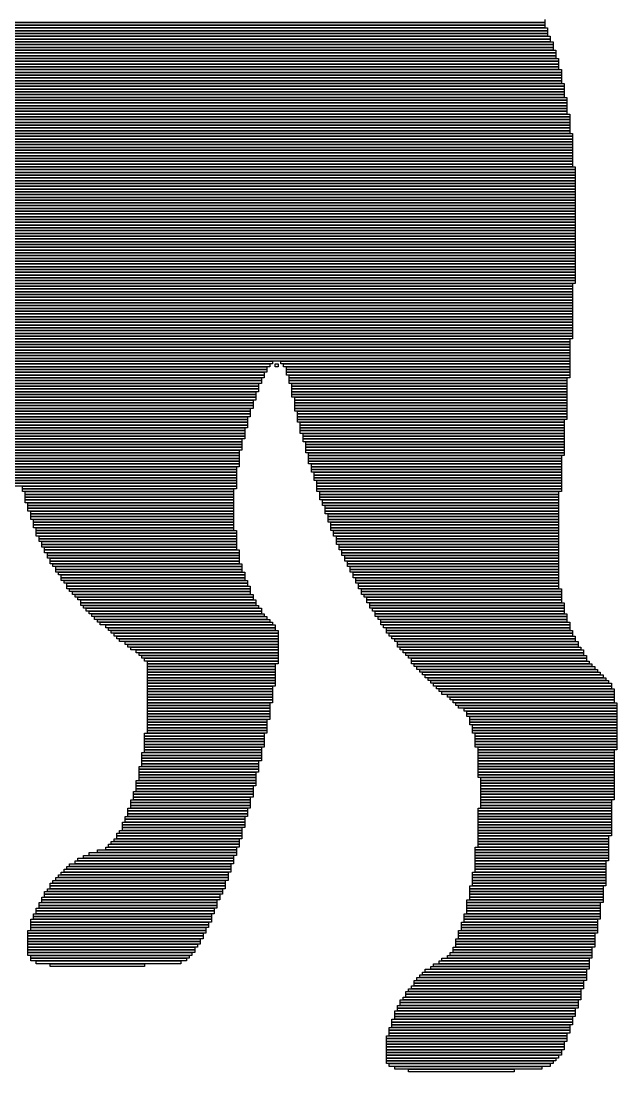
# Model space of a CAD drawing. Extents: x 179 to 881, y 71 to 994.
# Drawn here: x 636.5 to 851, y 100 to 478.5 of the extents above; entities that cross this region are included whole.
import ezdxf

# ---------------------------------------------------------------- set-up
doc = ezdxf.new("R2010")
doc.units = 0

msp = doc.modelspace()

# ---------------------------------------------------------------- linework, layer by layer
for p, q in [((825, 478), (314, 478)), ((314, 478), (825, 478)), ((825, 477), (314, 477)), ((314, 477), (825, 477)), ((825, 479), (825, 478)), ((825, 478), (825, 477)), ((825, 477), (825, 476)), ((825, 476), (314, 476)), ((314, 476), (826, 476)), ((826, 475), (314, 475)), ((314, 475), (826, 475)), ((826, 474), (314, 474)), ((314, 474), (826, 474)), ((826, 476), (826, 475)), ((826, 475), (826, 474)), ((826, 474), (826, 473)), ((826, 473), (314, 473)), ((314, 473), (827, 473)), ((827, 472), (314, 472)), ((314, 472), (827, 472)), ((827, 471), (314, 471)), ((314, 471), (828, 471)), ((828, 470), (314, 470)), ((314, 470), (828, 470)), ((827, 473), (827, 472)), ((827, 472), (827, 471)), ((828, 471), (828, 470)), ((828, 470), (828, 469)), ((828, 469), (314, 469)), ((314, 469), (828, 469)), ((828, 468), (314, 468)), ((314, 468), (829, 468)), ((829, 467), (314, 467)), ((314, 467), (829, 467)), ((829, 466), (314, 466)), ((314, 466), (829, 466)), ((828, 469), (828, 468)), ((829, 468), (829, 467)), ((829, 467), (829, 466)), ((829, 466), (829, 465)), ((829, 465), (314, 465)), ((314, 465), (830, 465)), ((830, 464), (314, 464)), ((314, 464), (830, 464)), ((830, 463), (314, 463)), ((314, 463), (830, 463)), ((830, 462), (314, 462)), ((314, 462), (830, 462)), ((830, 465), (830, 464)), ((830, 464), (830, 463)), ((830, 463), (830, 462)), ((830, 462), (830, 461)), ((830, 461), (314, 461)), ((314, 461), (831, 461)), ((831, 460), (314, 460)), ((314, 460), (831, 460)), ((831, 459), (314, 459)), ((314, 459), (831, 459)), ((831, 458), (314, 458)), ((314, 458), (831, 458)), ((831, 461), (831, 460)), ((831, 460), (831, 459)), ((831, 459), (831, 458)), ((831, 458), (831, 457)), ((831, 457), (314, 457)), ((314, 457), (831, 457)), ((831, 456), (314, 456)), ((314, 456), (832, 456)), ((832, 455), (314, 455)), ((314, 455), (832, 455)), ((831, 457), (831, 456)), ((832, 456), (832, 455)), ((832, 455), (832, 454)), ((832, 454), (314, 454)), ((314, 454), (832, 454)), ((832, 453), (314, 453)), ((314, 453), (832, 453)), ((832, 452), (314, 452)), ((314, 452), (832, 452)), ((832, 451), (314, 451)), ((315, 451), (833, 451)), ((832, 454), (832, 453)), ((832, 453), (832, 452)), ((832, 452), (832, 451)), ((833, 451), (833, 450)), ((833, 450), (315, 450)), ((315, 450), (833, 450)), ((833, 449), (315, 449)), ((315, 449), (833, 449)), ((833, 448), (315, 448)), ((315, 448), (833, 448)), ((833, 447), (315, 447)), ((315, 447), (833, 447)), ((833, 450), (833, 449)), ((833, 449), (833, 448)), ((833, 448), (833, 447)), ((833, 447), (833, 446)), ((833, 446), (315, 446)), ((315, 446), (833, 446)), ((833, 445), (315, 445)), ((315, 445), (834, 445)), ((834, 444), (315, 444)), ((315, 444), (834, 444)), ((834, 443), (315, 443)), ((315, 443), (834, 443)), ((833, 446), (833, 445)), ((834, 445), (834, 444)), ((834, 444), (834, 443)), ((834, 443), (834, 442)), ((834, 442), (315, 442)), ((315, 442), (834, 442)), ((834, 441), (315, 441)), ((315, 441), (834, 441)), ((834, 440), (315, 440)), ((315, 440), (834, 440)), ((834, 442), (834, 441)), ((834, 441), (834, 440)), ((834, 440), (834, 439)), ((834, 439), (315, 439)), ((316, 439), (834, 439)), ((834, 438), (316, 438)), ((316, 438), (835, 438)), ((835, 437), (316, 437)), ((316, 437), (835, 437)), ((835, 436), (316, 436)), ((316, 436), (835, 436)), ((834, 439), (834, 438)), ((835, 438), (835, 437)), ((835, 437), (835, 436)), ((835, 436), (835, 435)), ((835, 435), (316, 435)), ((316, 435), (835, 435)), ((835, 434), (316, 434)), ((316, 434), (835, 434)), ((835, 433), (316, 433)), ((316, 433), (835, 433)), ((835, 432), (316, 432)), ((316, 432), (835, 432)), ((835, 435), (835, 434)), ((835, 434), (835, 433)), ((835, 433), (835, 432)), ((835, 432), (835, 431)), ((835, 431), (316, 431)), ((316, 431), (835, 431)), ((835, 430), (316, 430)), ((317, 430), (835, 430)), ((835, 429), (317, 429)), ((317, 429), (835, 429)), ((835, 428), (317, 428)), ((317, 428), (835, 428)), ((835, 431), (835, 430)), ((835, 430), (835, 429)), ((835, 429), (835, 428)), ((835, 428), (835, 427)), ((835, 427), (317, 427)), ((317, 427), (835, 427)), ((835, 426), (317, 426)), ((317, 426), (836, 426)), ((836, 425), (317, 425)), ((317, 425), (836, 425)), ((836, 424), (317, 424)), ((317, 424), (836, 424)), ((835, 427), (835, 426)), ((836, 426), (836, 425)), ((836, 425), (836, 424)), ((836, 424), (836, 423)), ((836, 423), (317, 423)), ((318, 423), (836, 423)), ((836, 422), (318, 422)), ((318, 422), (836, 422)), ((836, 421), (318, 421)), ((318, 421), (836, 421)), ((836, 423), (836, 422)), ((836, 422), (836, 421)), ((836, 421), (836, 420)), ((836, 420), (318, 420)), ((318, 420), (836, 420)), ((836, 419), (318, 419)), ((318, 419), (836, 419)), ((836, 418), (318, 418)), ((318, 418), (836, 418)), ((836, 417), (318, 417)), ((318, 417), (836, 417)), ((836, 420), (836, 419)), ((836, 419), (836, 418)), ((836, 418), (836, 417)), ((836, 417), (836, 416)), ((836, 416), (318, 416)), ((319, 416), (836, 416)), ((836, 415), (319, 415)), ((319, 415), (836, 415)), ((836, 414), (319, 414)), ((319, 414), (836, 414)), ((836, 413), (319, 413)), ((319, 413), (836, 413)), ((836, 416), (836, 415)), ((836, 415), (836, 414)), ((836, 414), (836, 413)), ((836, 413), (836, 412)), ((836, 412), (319, 412)), ((319, 412), (836, 412)), ((836, 411), (319, 411)), ((319, 411), (836, 411)), ((836, 410), (319, 410)), ((320, 410), (836, 410)), ((836, 409), (320, 409)), ((320, 409), (836, 409)), ((836, 412), (836, 411)), ((836, 411), (836, 410)), ((836, 410), (836, 409)), ((836, 409), (836, 408)), ((836, 408), (320, 408)), ((320, 408), (836, 408)), ((836, 407), (320, 407)), ((320, 407), (836, 407)), ((836, 406), (320, 406)), ((320, 406), (836, 406)), ((836, 405), (320, 405)), ((321, 405), (836, 405)), ((836, 408), (836, 407)), ((836, 407), (836, 406)), ((836, 406), (836, 405)), ((836, 405), (836, 404)), ((836, 404), (321, 404)), ((321, 404), (836, 404)), ((836, 403), (321, 403)), ((321, 403), (836, 403)), ((836, 402), (321, 402)), ((321, 402), (836, 402)), ((836, 404), (836, 403)), ((836, 403), (836, 402)), ((836, 402), (836, 401)), ((836, 401), (321, 401)), ((321, 401), (836, 401)), ((836, 400), (321, 400)), ((322, 400), (836, 400)), ((836, 399), (322, 399)), ((322, 399), (836, 399)), ((836, 398), (322, 398)), ((322, 398), (836, 398)), ((836, 401), (836, 400)), ((836, 400), (836, 399)), ((836, 399), (836, 398)), ((836, 398), (836, 397)), ((836, 397), (322, 397)), ((322, 397), (836, 397)), ((836, 396), (322, 396)), ((323, 396), (836, 396)), ((836, 395), (323, 395)), ((323, 395), (836, 395)), ((836, 394), (323, 394)), ((323, 394), (836, 394)), ((836, 397), (836, 396)), ((836, 396), (836, 395)), ((836, 395), (836, 394)), ((836, 394), (836, 393)), ((836, 393), (323, 393)), ((323, 393), (836, 393)), ((836, 392), (323, 392)), ((324, 392), (836, 392)), ((836, 391), (324, 391)), ((324, 391), (836, 391)), ((836, 390), (324, 390)), ((324, 390), (836, 390)), ((836, 393), (836, 392)), ((836, 392), (836, 391)), ((836, 391), (836, 390)), ((836, 390), (836, 389)), ((836, 389), (324, 389)), ((324, 389), (836, 389)), ((836, 388), (324, 388)), ((325, 388), (836, 388)), ((836, 387), (325, 387)), ((325, 387), (836, 387)), ((836, 389), (836, 388)), ((836, 388), (836, 387)), ((836, 387), (836, 386)), ((836, 386), (325, 386)), ((325, 386), (836, 386)), ((836, 385), (325, 385)), ((325, 385), (836, 385)), ((836, 384), (325, 384)), ((326, 384), (835, 384)), ((835, 383), (326, 383)), ((326, 383), (835, 383)), ((835, 384), (835, 383)), ((835, 383), (835, 382)), ((836, 386), (836, 385)), ((836, 385), (836, 384)), ((835, 382), (326, 382)), ((326, 382), (835, 382)), ((835, 381), (326, 381)), ((327, 381), (835, 381)), ((835, 380), (327, 380)), ((327, 380), (835, 380)), ((835, 379), (327, 379)), ((327, 379), (835, 379)), ((835, 382), (835, 381)), ((835, 381), (835, 380)), ((835, 380), (835, 379)), ((835, 379), (835, 378)), ((835, 378), (327, 378)), ((327, 378), (835, 378)), ((835, 377), (327, 377)), ((328, 377), (835, 377)), ((835, 376), (328, 376)), ((328, 376), (835, 376)), ((835, 375), (328, 375)), ((328, 375), (835, 375)), ((835, 378), (835, 377)), ((835, 377), (835, 376)), ((835, 376), (835, 375)), ((835, 375), (835, 374)), ((835, 374), (328, 374)), ((329, 374), (835, 374)), ((835, 373), (329, 373)), ((329, 373), (835, 373)), ((835, 372), (329, 372)), ((329, 372), (835, 372)), ((835, 371), (329, 371)), ((329, 371), (835, 371)), ((835, 374), (835, 373)), ((835, 373), (835, 372)), ((835, 372), (835, 371)), ((835, 371), (835, 370)), ((835, 370), (329, 370)), ((329, 370), (835, 370)), ((835, 369), (329, 369)), ((329, 369), (835, 369)), ((835, 368), (329, 368)), ((329, 368), (835, 368)), ((835, 370), (835, 369)), ((835, 369), (835, 368)), ((835, 368), (835, 367)), ((835, 367), (329, 367)), ((329, 367), (835, 367)), ((835, 366), (329, 366)), ((329, 366), (835, 366)), ((835, 365), (329, 365)), ((329, 365), (835, 365)), ((835, 364), (329, 364)), ((329, 364), (834, 364)), ((834, 364), (834, 363)), ((835, 367), (835, 366)), ((835, 366), (835, 365)), ((835, 365), (835, 364)), ((834, 363), (329, 363)), ((329, 363), (834, 363)), ((834, 362), (329, 362)), ((329, 362), (834, 362)), ((834, 361), (329, 361)), ((329, 361), (834, 361)), ((834, 360), (329, 360)), ((329, 360), (834, 360)), ((834, 363), (834, 362)), ((834, 362), (834, 361)), ((834, 361), (834, 360)), ((834, 360), (834, 359)), ((834, 359), (329, 359)), ((329, 359), (834, 359)), ((834, 358), (329, 358)), ((329, 358), (834, 358)), ((834, 357), (329, 357)), ((329, 357), (834, 357)), ((834, 356), (329, 356)), ((329, 356), (727, 356)), ((727, 356), (727, 355)), ((730, 356), (834, 356)), ((730, 355), (730, 356)), ((834, 359), (834, 358)), ((834, 358), (834, 357)), ((834, 357), (834, 356)), ((834, 356), (834, 355)), ((727, 355), (329, 355)), ((329, 355), (726, 355)), ((726, 354), (329, 354)), ((329, 354), (725, 354)), ((725, 353), (329, 353)), ((329, 353), (725, 353)), ((725, 354), (725, 353)), ((725, 353), (725, 352)), ((726, 355), (726, 354)), ((728, 355), (729, 355)), ((728, 354), (728, 355)), ((729, 354), (728, 354)), ((729, 355), (729, 354)), ((834, 355), (730, 355)), ((731, 355), (834, 355)), ((731, 354), (731, 355)), ((834, 354), (731, 354)), ((732, 354), (834, 354)), ((732, 353), (732, 354)), ((834, 353), (732, 353)), ((732, 353), (834, 353)), ((732, 352), (732, 353)), ((834, 355), (834, 354)), ((834, 354), (834, 353)), ((834, 353), (834, 352)), ((725, 352), (329, 352)), ((329, 352), (724, 352)), ((724, 351), (329, 351)), ((329, 351), (724, 351)), ((724, 350), (329, 350)), ((329, 350), (723, 350)), ((723, 349), (329, 349)), ((329, 349), (723, 349)), ((723, 350), (723, 349)), ((723, 349), (723, 348)), ((724, 352), (724, 351)), ((724, 351), (724, 350)), ((834, 352), (732, 352)), ((732, 352), (834, 352)), ((732, 351), (732, 352)), ((834, 351), (732, 351)), ((733, 351), (834, 351)), ((733, 350), (733, 351)), ((834, 350), (733, 350)), ((733, 350), (833, 350)), ((733, 349), (733, 350)), ((833, 349), (733, 349)), ((733, 349), (833, 349)), ((733, 348), (733, 349)), ((833, 350), (833, 349)), ((833, 349), (833, 348)), ((834, 352), (834, 351)), ((834, 351), (834, 350)), ((723, 348), (329, 348)), ((329, 348), (722, 348)), ((722, 347), (329, 347)), ((329, 347), (722, 347)), ((722, 346), (329, 346)), ((329, 346), (722, 346)), ((722, 345), (329, 345)), ((329, 345), (721, 345)), ((721, 345), (721, 344)), ((722, 348), (722, 347)), ((722, 347), (722, 346)), ((722, 346), (722, 345)), ((833, 348), (733, 348)), ((734, 348), (833, 348)), ((734, 347), (734, 348)), ((833, 347), (734, 347)), ((734, 347), (833, 347)), ((734, 346), (734, 347)), ((833, 346), (734, 346)), ((734, 346), (833, 346)), ((734, 345), (734, 346)), ((833, 345), (734, 345)), ((734, 345), (833, 345)), ((734, 344), (734, 345)), ((833, 348), (833, 347)), ((833, 347), (833, 346)), ((833, 346), (833, 345)), ((833, 345), (833, 344)), ((721, 344), (329, 344)), ((329, 344), (721, 344)), ((721, 343), (329, 343)), ((329, 343), (721, 343)), ((721, 342), (329, 342)), ((329, 342), (720, 342)), ((720, 341), (329, 341)), ((329, 341), (720, 341)), ((720, 342), (720, 341)), ((720, 341), (720, 340)), ((721, 344), (721, 343)), ((721, 343), (721, 342)), ((833, 344), (734, 344)), ((734, 344), (833, 344)), ((734, 343), (734, 344)), ((833, 343), (734, 343)), ((735, 343), (833, 343)), ((735, 342), (735, 343)), ((833, 342), (735, 342)), ((735, 342), (833, 342)), ((735, 341), (735, 342)), ((833, 341), (735, 341)), ((735, 341), (833, 341)), ((735, 340), (735, 341)), ((833, 344), (833, 343)), ((833, 343), (833, 342)), ((833, 342), (833, 341)), ((833, 341), (833, 340)), ((720, 340), (329, 340)), ((329, 340), (720, 340)), ((720, 339), (329, 339)), ((329, 339), (719, 339)), ((719, 338), (329, 338)), ((329, 338), (719, 338)), ((719, 337), (329, 337)), ((329, 337), (719, 337)), ((719, 339), (719, 338)), ((719, 338), (719, 337)), ((719, 337), (719, 336)), ((720, 340), (720, 339)), ((833, 340), (735, 340)), ((735, 340), (833, 340)), ((735, 339), (735, 340)), ((833, 339), (735, 339)), ((735, 339), (833, 339)), ((735, 338), (735, 339)), ((833, 338), (735, 338)), ((736, 338), (833, 338)), ((736, 337), (736, 338)), ((833, 337), (736, 337)), ((736, 337), (833, 337)), ((736, 336), (736, 337)), ((833, 340), (833, 339)), ((833, 339), (833, 338)), ((833, 338), (833, 337)), ((833, 337), (833, 336)), ((719, 336), (329, 336)), ((329, 336), (718, 336)), ((718, 335), (329, 335)), ((329, 335), (718, 335)), ((718, 334), (329, 334)), ((329, 334), (718, 334)), ((718, 336), (718, 335)), ((718, 335), (718, 334)), ((718, 334), (718, 333)), ((833, 336), (736, 336)), ((736, 336), (833, 336)), ((736, 335), (736, 336)), ((833, 335), (736, 335)), ((736, 335), (832, 335)), ((736, 334), (736, 335)), ((832, 334), (736, 334)), ((737, 334), (832, 334)), ((737, 333), (737, 334)), ((832, 335), (832, 334)), ((832, 334), (832, 333)), ((833, 336), (833, 335)), ((718, 333), (329, 333)), ((329, 333), (718, 333)), ((718, 332), (329, 332)), ((329, 332), (717, 332)), ((717, 331), (329, 331)), ((329, 331), (717, 331)), ((717, 330), (329, 330)), ((329, 330), (717, 330)), ((717, 332), (717, 331)), ((717, 331), (717, 330)), ((717, 330), (717, 329)), ((718, 333), (718, 332)), ((832, 333), (737, 333)), ((737, 333), (832, 333)), ((737, 332), (737, 333)), ((832, 332), (737, 332)), ((737, 332), (832, 332)), ((737, 331), (737, 332)), ((832, 331), (737, 331)), ((737, 331), (832, 331)), ((737, 330), (737, 331)), ((832, 330), (737, 330)), ((738, 330), (832, 330)), ((738, 329), (738, 330)), ((832, 333), (832, 332)), ((832, 332), (832, 331)), ((832, 331), (832, 330)), ((832, 330), (832, 329)), ((717, 329), (329, 329)), ((329, 329), (717, 329)), ((717, 328), (329, 328)), ((329, 328), (716, 328)), ((716, 327), (329, 327)), ((329, 327), (716, 327)), ((716, 326), (329, 326)), ((329, 326), (716, 326)), ((716, 328), (716, 327)), ((716, 327), (716, 326)), ((716, 326), (716, 325)), ((717, 329), (717, 328)), ((832, 329), (738, 329)), ((738, 329), (832, 329)), ((738, 328), (738, 329)), ((832, 328), (738, 328)), ((738, 328), (832, 328)), ((738, 327), (738, 328)), ((832, 327), (738, 327)), ((739, 327), (832, 327)), ((739, 326), (739, 327)), ((832, 326), (739, 326)), ((739, 326), (832, 326)), ((739, 325), (739, 326)), ((832, 329), (832, 328)), ((832, 328), (832, 327)), ((832, 327), (832, 326)), ((832, 326), (832, 325)), ((716, 325), (329, 325)), ((329, 325), (716, 325)), ((716, 324), (329, 324)), ((329, 324), (715, 324)), ((715, 323), (329, 323)), ((329, 323), (715, 323)), ((715, 322), (329, 322)), ((329, 322), (715, 322)), ((715, 324), (715, 323)), ((715, 323), (715, 322)), ((715, 322), (715, 321)), ((716, 325), (716, 324)), ((832, 325), (739, 325)), ((739, 325), (832, 325)), ((739, 324), (739, 325)), ((832, 324), (739, 324)), ((739, 324), (832, 324)), ((739, 323), (739, 324)), ((832, 323), (739, 323)), ((740, 323), (832, 323)), ((740, 322), (740, 323)), ((832, 322), (740, 322)), ((740, 322), (831, 322)), ((740, 321), (740, 322)), ((831, 322), (831, 321)), ((832, 325), (832, 324)), ((832, 324), (832, 323)), ((832, 323), (832, 322)), ((715, 321), (329, 321)), ((329, 321), (715, 321)), ((715, 320), (329, 320)), ((329, 320), (715, 320)), ((715, 319), (329, 319)), ((329, 319), (715, 319)), ((715, 318), (329, 318)), ((329, 318), (714, 318)), ((714, 318), (714, 317)), ((715, 321), (715, 320)), ((715, 320), (715, 319)), ((715, 319), (715, 318)), ((831, 321), (740, 321)), ((740, 321), (831, 321)), ((740, 320), (740, 321)), ((831, 320), (740, 320)), ((740, 320), (831, 320)), ((740, 319), (740, 320)), ((831, 319), (740, 319)), ((741, 319), (831, 319)), ((741, 318), (741, 319)), ((831, 318), (741, 318)), ((741, 318), (831, 318)), ((741, 317), (741, 318)), ((831, 321), (831, 320)), ((831, 320), (831, 319)), ((831, 319), (831, 318)), ((831, 318), (831, 317)), ((714, 317), (329, 317)), ((329, 317), (714, 317)), ((714, 316), (329, 316)), ((329, 316), (714, 316)), ((714, 315), (329, 315)), ((329, 315), (714, 315)), ((714, 317), (714, 316)), ((714, 316), (714, 315)), ((714, 315), (714, 314)), ((831, 317), (741, 317)), ((741, 317), (831, 317)), ((741, 316), (741, 317)), ((831, 316), (741, 316)), ((742, 316), (831, 316)), ((742, 315), (742, 316)), ((831, 315), (742, 315)), ((742, 315), (831, 315)), ((742, 314), (742, 315)), ((831, 317), (831, 316)), ((831, 316), (831, 315)), ((831, 315), (831, 314)), ((714, 314), (329, 314)), ((329, 314), (714, 314)), ((714, 313), (329, 313)), ((329, 313), (714, 313)), ((714, 312), (329, 312)), ((329, 312), (714, 312)), ((714, 311), (329, 311)), ((637, 311), (714, 311)), ((637, 310), (637, 311)), ((714, 314), (714, 313)), ((714, 313), (714, 312)), ((714, 312), (714, 311)), ((714, 311), (714, 310)), ((831, 314), (742, 314)), ((742, 314), (831, 314)), ((742, 313), (742, 314)), ((831, 313), (742, 313)), ((743, 313), (831, 313)), ((743, 312), (743, 313)), ((831, 312), (743, 312)), ((743, 312), (831, 312)), ((743, 311), (743, 312)), ((831, 311), (743, 311)), ((743, 311), (831, 311)), ((743, 310), (743, 311)), ((831, 314), (831, 313)), ((831, 313), (831, 312)), ((831, 312), (831, 311)), ((831, 311), (831, 310)), ((714, 310), (637, 310)), ((637, 310), (713, 310)), ((637, 309), (637, 310)), ((713, 309), (637, 309)), ((638, 309), (713, 309)), ((638, 308), (638, 309)), ((713, 308), (638, 308)), ((638, 308), (713, 308)), ((638, 307), (638, 308)), ((713, 307), (638, 307)), ((638, 307), (713, 307)), ((638, 306), (638, 307)), ((713, 310), (713, 309)), ((713, 309), (713, 308)), ((713, 308), (713, 307)), ((713, 307), (713, 306)), ((831, 310), (743, 310)), ((743, 310), (831, 310)), ((743, 309), (743, 310)), ((831, 309), (743, 309)), ((744, 309), (830, 309)), ((744, 308), (744, 309)), ((830, 308), (744, 308)), ((744, 308), (830, 308)), ((744, 307), (744, 308)), ((830, 307), (744, 307)), ((744, 307), (830, 307)), ((744, 306), (744, 307)), ((830, 309), (830, 308)), ((830, 308), (830, 307)), ((830, 307), (830, 306)), ((831, 310), (831, 309)), ((713, 306), (638, 306)), ((638, 306), (713, 306)), ((638, 305), (638, 306)), ((713, 305), (638, 305)), ((639, 305), (713, 305)), ((639, 304), (639, 305)), ((713, 304), (639, 304)), ((639, 304), (713, 304)), ((639, 303), (639, 304)), ((713, 303), (639, 303)), ((639, 303), (713, 303)), ((639, 302), (639, 303)), ((713, 306), (713, 305)), ((713, 305), (713, 304)), ((713, 304), (713, 303)), ((713, 303), (713, 302)), ((830, 306), (744, 306)), ((745, 306), (830, 306)), ((745, 305), (745, 306)), ((830, 305), (745, 305)), ((745, 305), (830, 305)), ((745, 304), (745, 305)), ((830, 304), (745, 304)), ((746, 304), (830, 304)), ((746, 303), (746, 304)), ((830, 303), (746, 303)), ((746, 303), (830, 303)), ((746, 302), (746, 303)), ((830, 306), (830, 305)), ((830, 305), (830, 304)), ((830, 304), (830, 303)), ((830, 303), (830, 302)), ((713, 302), (639, 302)), ((640, 302), (713, 302)), ((640, 301), (640, 302)), ((713, 301), (640, 301)), ((640, 301), (713, 301)), ((640, 300), (640, 301)), ((713, 300), (640, 300)), ((640, 300), (713, 300)), ((640, 299), (640, 300)), ((713, 302), (713, 301)), ((713, 301), (713, 300)), ((713, 300), (713, 299)), ((830, 302), (746, 302)), ((746, 302), (830, 302)), ((746, 301), (746, 302)), ((830, 301), (746, 301)), ((747, 301), (830, 301)), ((747, 300), (747, 301)), ((830, 300), (747, 300)), ((747, 300), (830, 300)), ((747, 299), (747, 300)), ((830, 302), (830, 301)), ((830, 301), (830, 300)), ((830, 300), (830, 299)), ((713, 299), (640, 299)), ((641, 299), (713, 299)), ((641, 298), (641, 299)), ((713, 298), (641, 298)), ((641, 298), (713, 298)), ((641, 297), (641, 298)), ((713, 297), (641, 297)), ((641, 297), (713, 297)), ((641, 296), (641, 297)), ((713, 296), (641, 296)), ((642, 296), (713, 296)), ((642, 295), (642, 296)), ((713, 299), (713, 298)), ((713, 298), (713, 297)), ((713, 297), (713, 296)), ((713, 296), (713, 295)), ((830, 299), (747, 299)), ((747, 299), (830, 299)), ((747, 298), (747, 299)), ((830, 298), (747, 298)), ((748, 298), (830, 298)), ((748, 297), (748, 298)), ((830, 297), (748, 297)), ((748, 297), (830, 297)), ((748, 296), (748, 297)), ((830, 296), (748, 296)), ((748, 296), (830, 296)), ((748, 295), (748, 296)), ((830, 299), (830, 298)), ((830, 298), (830, 297)), ((830, 297), (830, 296)), ((830, 296), (830, 295)), ((713, 295), (642, 295)), ((642, 295), (714, 295)), ((642, 294), (642, 295)), ((714, 294), (642, 294)), ((642, 294), (714, 294)), ((642, 293), (642, 294)), ((714, 293), (642, 293)), ((643, 293), (714, 293)), ((643, 292), (643, 293)), ((714, 292), (643, 292)), ((643, 292), (714, 292)), ((643, 291), (643, 292)), ((714, 295), (714, 294)), ((714, 294), (714, 293)), ((714, 293), (714, 292)), ((714, 292), (714, 291)), ((830, 295), (748, 295)), ((749, 295), (830, 295)), ((749, 294), (749, 295)), ((830, 294), (749, 294)), ((749, 294), (830, 294)), ((749, 293), (749, 294)), ((830, 293), (749, 293)), ((750, 293), (830, 293)), ((750, 292), (750, 293)), ((830, 292), (750, 292)), ((750, 292), (830, 292)), ((750, 291), (750, 292)), ((830, 295), (830, 294)), ((830, 294), (830, 293)), ((830, 293), (830, 292)), ((830, 292), (830, 291)), ((714, 291), (643, 291)), ((644, 291), (714, 291)), ((644, 290), (644, 291)), ((714, 290), (644, 290)), ((644, 290), (714, 290)), ((644, 289), (644, 290)), ((714, 289), (644, 289)), ((645, 289), (714, 289)), ((645, 288), (645, 289)), ((714, 288), (645, 288)), ((645, 288), (715, 288)), ((645, 287), (645, 288)), ((714, 291), (714, 290)), ((714, 290), (714, 289)), ((714, 289), (714, 288)), ((715, 288), (715, 287)), ((830, 291), (750, 291)), ((750, 291), (830, 291)), ((750, 290), (750, 291)), ((830, 290), (750, 290)), ((751, 290), (830, 290)), ((751, 289), (751, 290)), ((830, 289), (751, 289)), ((751, 289), (830, 289)), ((751, 288), (751, 289)), ((830, 288), (751, 288)), ((752, 288), (830, 288)), ((752, 287), (752, 288)), ((830, 291), (830, 290)), ((830, 290), (830, 289)), ((830, 289), (830, 288)), ((830, 288), (830, 287)), ((715, 287), (645, 287)), ((646, 287), (715, 287)), ((646, 286), (646, 287)), ((715, 286), (646, 286)), ((646, 286), (715, 286)), ((646, 285), (646, 286)), ((715, 285), (646, 285)), ((647, 285), (715, 285)), ((647, 284), (647, 285)), ((715, 284), (647, 284)), ((647, 284), (715, 284)), ((647, 283), (647, 284)), ((715, 287), (715, 286)), ((715, 286), (715, 285)), ((715, 285), (715, 284)), ((715, 284), (715, 283)), ((830, 287), (752, 287)), ((752, 287), (830, 287)), ((752, 286), (752, 287)), ((830, 286), (752, 286)), ((753, 286), (830, 286)), ((753, 285), (753, 286)), ((830, 285), (753, 285)), ((753, 285), (830, 285)), ((753, 284), (753, 285)), ((830, 284), (753, 284)), ((754, 284), (830, 284)), ((754, 283), (754, 284)), ((830, 287), (830, 286)), ((830, 286), (830, 285)), ((830, 285), (830, 284)), ((830, 284), (830, 283)), ((715, 283), (647, 283)), ((648, 283), (716, 283)), ((648, 282), (648, 283)), ((716, 282), (648, 282)), ((649, 282), (716, 282)), ((649, 281), (649, 282)), ((716, 281), (649, 281)), ((649, 281), (716, 281)), ((649, 280), (649, 281)), ((716, 283), (716, 282)), ((716, 282), (716, 281)), ((716, 281), (716, 280)), ((830, 283), (754, 283)), ((754, 283), (830, 283)), ((754, 282), (754, 283)), ((830, 282), (754, 282)), ((755, 282), (830, 282)), ((755, 281), (755, 282)), ((830, 281), (755, 281)), ((755, 281), (830, 281)), ((755, 280), (755, 281)), ((830, 283), (830, 282)), ((830, 282), (830, 281)), ((830, 281), (830, 280)), ((716, 280), (649, 280)), ((650, 280), (717, 280)), ((650, 279), (650, 280)), ((717, 279), (650, 279)), ((651, 279), (717, 279)), ((651, 278), (651, 279)), ((717, 278), (651, 278)), ((651, 278), (717, 278)), ((651, 277), (651, 278)), ((717, 277), (651, 277)), ((652, 277), (718, 277)), ((652, 276), (652, 277)), ((717, 280), (717, 279)), ((717, 279), (717, 278)), ((717, 278), (717, 277)), ((718, 277), (718, 276)), ((830, 280), (755, 280)), ((756, 280), (830, 280)), ((756, 279), (756, 280)), ((830, 279), (756, 279)), ((756, 279), (830, 279)), ((756, 278), (756, 279)), ((830, 278), (756, 278)), ((757, 278), (830, 278)), ((757, 277), (757, 278)), ((830, 277), (757, 277)), ((757, 277), (830, 277)), ((757, 276), (757, 277)), ((830, 280), (830, 279)), ((830, 279), (830, 278)), ((830, 278), (830, 277)), ((830, 277), (830, 276)), ((718, 276), (652, 276)), ((653, 276), (718, 276)), ((653, 275), (653, 276)), ((718, 275), (653, 275)), ((653, 275), (719, 275)), ((653, 274), (653, 275)), ((719, 274), (653, 274)), ((654, 274), (719, 274)), ((654, 273), (654, 274)), ((719, 273), (654, 273)), ((655, 273), (719, 273)), ((655, 272), (655, 273)), ((718, 276), (718, 275)), ((719, 275), (719, 274)), ((719, 274), (719, 273)), ((719, 273), (719, 272)), ((830, 276), (757, 276)), ((758, 276), (830, 276)), ((758, 275), (758, 276)), ((830, 275), (758, 275)), ((758, 275), (830, 275)), ((758, 274), (758, 275)), ((830, 274), (758, 274)), ((759, 274), (831, 274)), ((759, 273), (759, 274)), ((831, 273), (759, 273)), ((759, 273), (831, 273)), ((759, 272), (759, 273)), ((830, 276), (830, 275)), ((830, 275), (830, 274)), ((831, 274), (831, 273)), ((831, 273), (831, 272)), ((719, 272), (655, 272)), ((656, 272), (720, 272)), ((656, 271), (656, 272)), ((720, 271), (656, 271)), ((657, 271), (720, 271)), ((657, 270), (657, 271)), ((720, 270), (657, 270)), ((658, 270), (721, 270)), ((658, 269), (658, 270)), ((721, 269), (658, 269)), ((658, 269), (721, 269)), ((658, 268), (658, 269)), ((720, 272), (720, 271)), ((720, 271), (720, 270)), ((721, 270), (721, 269)), ((721, 269), (721, 268)), ((831, 272), (759, 272)), ((760, 272), (831, 272)), ((760, 271), (760, 272)), ((831, 271), (760, 271)), ((761, 271), (831, 271)), ((761, 270), (761, 271)), ((831, 270), (761, 270)), ((761, 270), (831, 270)), ((761, 269), (761, 270)), ((831, 269), (761, 269)), ((762, 269), (832, 269)), ((762, 268), (762, 269)), ((831, 272), (831, 271)), ((831, 271), (831, 270)), ((831, 270), (831, 269)), ((832, 269), (832, 268)), ((721, 268), (658, 268)), ((659, 268), (722, 268)), ((659, 267), (659, 268)), ((722, 267), (659, 267)), ((660, 267), (723, 267)), ((660, 266), (660, 267)), ((723, 266), (660, 266)), ((661, 266), (723, 266)), ((661, 265), (661, 266)), ((723, 265), (661, 265)), ((662, 265), (724, 265)), ((662, 264), (662, 265)), ((722, 268), (722, 267)), ((723, 267), (723, 266)), ((723, 266), (723, 265)), ((724, 265), (724, 264)), ((832, 268), (762, 268)), ((762, 268), (832, 268)), ((762, 267), (762, 268)), ((832, 267), (762, 267)), ((763, 267), (832, 267)), ((763, 266), (763, 267)), ((832, 266), (763, 266)), ((764, 266), (832, 266)), ((764, 265), (764, 266)), ((832, 265), (764, 265)), ((764, 265), (833, 265)), ((764, 264), (764, 265)), ((832, 268), (832, 267)), ((832, 267), (832, 266)), ((832, 266), (832, 265)), ((833, 265), (833, 264)), ((724, 264), (662, 264)), ((663, 264), (725, 264)), ((663, 263), (663, 264)), ((725, 263), (663, 263)), ((664, 263), (726, 263)), ((664, 262), (664, 263)), ((726, 262), (664, 262)), ((665, 262), (727, 262)), ((665, 261), (665, 262)), ((725, 264), (725, 263)), ((726, 263), (726, 262)), ((727, 262), (727, 261)), ((833, 264), (764, 264)), ((765, 264), (833, 264)), ((765, 263), (765, 264)), ((833, 263), (765, 263)), ((766, 263), (833, 263)), ((766, 262), (766, 263)), ((833, 262), (766, 262)), ((766, 262), (834, 262)), ((766, 261), (766, 262)), ((833, 264), (833, 263)), ((833, 263), (833, 262)), ((834, 262), (834, 261)), ((727, 261), (665, 261)), ((667, 261), (728, 261)), ((667, 260), (667, 261)), ((728, 260), (667, 260)), ((668, 260), (728, 260)), ((668, 259), (668, 260)), ((728, 259), (668, 259)), ((669, 259), (729, 259)), ((669, 258), (669, 259)), ((729, 258), (669, 258)), ((670, 258), (729, 258)), ((670, 257), (670, 258)), ((728, 261), (728, 260)), ((728, 260), (728, 259)), ((729, 259), (729, 258)), ((729, 258), (729, 257)), ((834, 261), (766, 261)), ((767, 261), (834, 261)), ((767, 260), (767, 261)), ((834, 260), (767, 260)), ((768, 260), (834, 260)), ((768, 259), (768, 260)), ((834, 259), (768, 259)), ((768, 259), (835, 259)), ((768, 258), (768, 259)), ((835, 258), (768, 258)), ((769, 258), (835, 258)), ((769, 257), (769, 258)), ((834, 261), (834, 260)), ((834, 260), (834, 259)), ((835, 259), (835, 258)), ((835, 258), (835, 257)), ((729, 257), (670, 257)), ((671, 257), (729, 257)), ((671, 256), (671, 257)), ((729, 256), (671, 256)), ((672, 256), (729, 256)), ((672, 255), (672, 256)), ((729, 255), (672, 255)), ((674, 255), (729, 255)), ((674, 254), (674, 255)), ((729, 254), (674, 254)), ((675, 254), (729, 254)), ((675, 253), (675, 254)), ((729, 257), (729, 256)), ((729, 256), (729, 255)), ((729, 255), (729, 254)), ((729, 254), (729, 253)), ((835, 257), (769, 257)), ((770, 257), (836, 257)), ((770, 256), (770, 257)), ((836, 256), (770, 256)), ((771, 256), (836, 256)), ((771, 255), (771, 256)), ((836, 255), (771, 255)), ((772, 255), (837, 255)), ((772, 254), (772, 255)), ((837, 254), (772, 254)), ((772, 254), (837, 254)), ((772, 253), (772, 254)), ((836, 257), (836, 256)), ((836, 256), (836, 255)), ((837, 255), (837, 254)), ((837, 254), (837, 253)), ((729, 253), (675, 253)), ((676, 253), (729, 253)), ((676, 252), (676, 253)), ((729, 252), (676, 252)), ((678, 252), (729, 252)), ((678, 251), (678, 252)), ((729, 251), (678, 251)), ((679, 251), (729, 251)), ((679, 250), (679, 251)), ((729, 250), (679, 250)), ((680, 250), (729, 250)), ((680, 249), (680, 250)), ((729, 253), (729, 252)), ((729, 252), (729, 251)), ((729, 251), (729, 250)), ((729, 250), (729, 249)), ((837, 253), (772, 253)), ((773, 253), (838, 253)), ((773, 252), (773, 253)), ((838, 252), (773, 252)), ((774, 252), (839, 252)), ((774, 251), (774, 252)), ((839, 251), (774, 251)), ((775, 251), (839, 251)), ((775, 250), (775, 251)), ((839, 250), (775, 250)), ((776, 250), (840, 250)), ((776, 249), (776, 250)), ((838, 253), (838, 252)), ((839, 252), (839, 251)), ((839, 251), (839, 250)), ((840, 250), (840, 249)), ((729, 249), (680, 249)), ((681, 249), (729, 249)), ((681, 248), (681, 249)), ((729, 248), (681, 248)), ((682, 248), (729, 248)), ((682, 247), (682, 248)), ((729, 247), (682, 247)), ((682, 247), (728, 247)), ((682, 246), (682, 247)), ((728, 247), (728, 246)), ((729, 249), (729, 248)), ((729, 248), (729, 247)), ((840, 249), (776, 249)), ((777, 249), (840, 249)), ((777, 248), (777, 249)), ((840, 248), (777, 248)), ((777, 248), (841, 248)), ((777, 247), (777, 248)), ((841, 247), (777, 247)), ((778, 247), (842, 247)), ((778, 246), (778, 247)), ((840, 249), (840, 248)), ((841, 248), (841, 247)), ((842, 247), (842, 246)), ((728, 246), (682, 246)), ((682, 246), (728, 246)), ((682, 245), (682, 246)), ((728, 245), (682, 245)), ((682, 245), (728, 245)), ((682, 244), (682, 245)), ((728, 244), (682, 244)), ((682, 244), (728, 244)), ((682, 243), (682, 244)), ((728, 243), (682, 243)), ((682, 243), (728, 243)), ((682, 242), (682, 243)), ((728, 246), (728, 245)), ((728, 245), (728, 244)), ((728, 244), (728, 243)), ((728, 243), (728, 242)), ((842, 246), (778, 246)), ((779, 246), (843, 246)), ((779, 245), (779, 246)), ((843, 245), (779, 245)), ((780, 245), (844, 245)), ((780, 244), (780, 245)), ((844, 244), (780, 244)), ((781, 244), (845, 244)), ((781, 243), (781, 244)), ((845, 243), (781, 243)), ((782, 243), (846, 243)), ((782, 242), (782, 243)), ((843, 246), (843, 245)), ((844, 245), (844, 244)), ((845, 244), (845, 243)), ((846, 243), (846, 242)), ((728, 242), (682, 242)), ((682, 242), (728, 242)), ((682, 241), (682, 242)), ((728, 241), (682, 241)), ((682, 241), (728, 241)), ((682, 240), (682, 241)), ((728, 240), (682, 240)), ((682, 240), (728, 240)), ((682, 239), (682, 240)), ((728, 239), (682, 239)), ((682, 239), (727, 239)), ((682, 238), (682, 239)), ((727, 239), (727, 238)), ((728, 242), (728, 241)), ((728, 241), (728, 240)), ((728, 240), (728, 239)), ((846, 242), (782, 242)), ((783, 242), (847, 242)), ((783, 241), (783, 242)), ((847, 241), (783, 241)), ((784, 241), (848, 241)), ((784, 240), (784, 241)), ((848, 240), (784, 240)), ((785, 240), (849, 240)), ((785, 239), (785, 240)), ((849, 239), (785, 239)), ((786, 239), (849, 239)), ((786, 238), (786, 239)), ((847, 242), (847, 241)), ((848, 241), (848, 240)), ((849, 240), (849, 239)), ((849, 239), (849, 238)), ((727, 238), (682, 238)), ((682, 238), (727, 238)), ((682, 237), (682, 238)), ((727, 237), (682, 237)), ((682, 237), (727, 237)), ((682, 236), (682, 237)), ((727, 236), (682, 236)), ((682, 236), (727, 236)), ((682, 235), (682, 236)), ((727, 235), (682, 235)), ((682, 235), (727, 235)), ((682, 234), (682, 235)), ((727, 238), (727, 237)), ((727, 237), (727, 236)), ((727, 236), (727, 235)), ((727, 235), (727, 234)), ((849, 238), (786, 238)), ((787, 238), (850, 238)), ((787, 237), (787, 238)), ((850, 237), (787, 237)), ((788, 237), (850, 237)), ((788, 236), (788, 237)), ((850, 236), (788, 236)), ((790, 236), (850, 236)), ((790, 235), (790, 236)), ((850, 235), (790, 235)), ((791, 235), (850, 235)), ((791, 234), (791, 235)), ((850, 238), (850, 237)), ((850, 237), (850, 236)), ((850, 236), (850, 235)), ((850, 235), (850, 234)), ((727, 234), (682, 234)), ((682, 234), (727, 234)), ((682, 233), (682, 234)), ((727, 233), (682, 233)), ((682, 233), (726, 233)), ((682, 232), (682, 233)), ((726, 232), (682, 232)), ((682, 232), (726, 232)), ((682, 231), (682, 232)), ((726, 231), (682, 231)), ((682, 231), (726, 231)), ((682, 230), (682, 231)), ((726, 233), (726, 232)), ((726, 232), (726, 231)), ((726, 231), (726, 230)), ((727, 234), (727, 233)), ((850, 234), (791, 234)), ((792, 234), (850, 234)), ((792, 233), (792, 234)), ((850, 233), (792, 233)), ((793, 233), (851, 233)), ((793, 232), (793, 233)), ((851, 232), (793, 232)), ((794, 232), (851, 232)), ((794, 231), (794, 232)), ((851, 231), (794, 231)), ((796, 231), (851, 231)), ((796, 230), (796, 231)), ((850, 234), (850, 233)), ((851, 233), (851, 232)), ((851, 232), (851, 231)), ((851, 231), (851, 230)), ((726, 230), (682, 230)), ((682, 230), (726, 230)), ((682, 229), (682, 230)), ((726, 229), (682, 229)), ((682, 229), (726, 229)), ((682, 228), (682, 229)), ((726, 228), (682, 228)), ((682, 228), (726, 228)), ((682, 227), (682, 228)), ((726, 230), (726, 229)), ((726, 229), (726, 228)), ((726, 228), (726, 227)), ((851, 230), (796, 230)), ((797, 230), (851, 230)), ((797, 229), (797, 230)), ((851, 229), (797, 229)), ((797, 229), (851, 229)), ((797, 228), (797, 229)), ((851, 228), (797, 228)), ((798, 228), (851, 228)), ((798, 227), (798, 228)), ((851, 230), (851, 229)), ((851, 229), (851, 228)), ((851, 228), (851, 227)), ((726, 227), (682, 227)), ((682, 227), (725, 227)), ((682, 226), (682, 227)), ((725, 226), (682, 226)), ((682, 226), (725, 226)), ((682, 225), (682, 226)), ((725, 225), (682, 225)), ((682, 225), (725, 225)), ((682, 224), (682, 225)), ((725, 224), (682, 224)), ((682, 224), (725, 224)), ((682, 223), (682, 224)), ((725, 227), (725, 226)), ((725, 226), (725, 225)), ((725, 225), (725, 224)), ((725, 224), (725, 223)), ((851, 227), (798, 227)), ((798, 227), (851, 227)), ((798, 226), (798, 227)), ((851, 226), (798, 226)), ((798, 226), (851, 226)), ((798, 225), (798, 226)), ((851, 225), (798, 225)), ((799, 225), (851, 225)), ((799, 224), (799, 225)), ((851, 224), (799, 224)), ((799, 224), (851, 224)), ((799, 223), (799, 224)), ((851, 227), (851, 226)), ((851, 226), (851, 225)), ((851, 225), (851, 224)), ((851, 224), (851, 223)), ((681, 222), (724, 222)), ((681, 221), (681, 222)), ((724, 221), (681, 221)), ((681, 221), (724, 221)), ((681, 220), (681, 221)), ((724, 220), (681, 220)), ((681, 220), (724, 220)), ((681, 219), (681, 220)), ((725, 223), (682, 223)), ((682, 223), (725, 223)), ((682, 222), (682, 223)), ((725, 222), (682, 222)), ((724, 222), (724, 221)), ((724, 221), (724, 220)), ((724, 220), (724, 219)), ((725, 223), (725, 222)), ((851, 223), (799, 223)), ((799, 223), (851, 223)), ((799, 222), (799, 223)), ((851, 222), (799, 222)), ((800, 222), (851, 222)), ((800, 221), (800, 222)), ((851, 221), (800, 221)), ((800, 221), (851, 221)), ((800, 220), (800, 221)), ((851, 220), (800, 220)), ((800, 220), (851, 220)), ((800, 219), (800, 220)), ((851, 223), (851, 222)), ((851, 222), (851, 221)), ((851, 221), (851, 220)), ((851, 220), (851, 219)), ((724, 219), (681, 219)), ((681, 219), (724, 219)), ((681, 218), (681, 219)), ((724, 218), (681, 218)), ((681, 218), (724, 218)), ((681, 217), (681, 218)), ((724, 217), (681, 217)), ((681, 217), (723, 217)), ((681, 216), (681, 217)), ((723, 216), (681, 216)), ((681, 216), (723, 216)), ((681, 215), (681, 216)), ((723, 217), (723, 216)), ((723, 216), (723, 215)), ((724, 219), (724, 218)), ((724, 218), (724, 217)), ((851, 219), (800, 219)), ((800, 219), (851, 219)), ((800, 218), (800, 219)), ((851, 218), (800, 218)), ((800, 218), (851, 218)), ((800, 217), (800, 218)), ((851, 217), (800, 217)), ((801, 217), (851, 217)), ((801, 216), (801, 217)), ((851, 216), (801, 216)), ((801, 216), (850, 216)), ((801, 215), (801, 216)), ((850, 216), (850, 215)), ((851, 219), (851, 218)), ((851, 218), (851, 217)), ((851, 217), (851, 216)), ((680, 215), (723, 215)), ((680, 214), (680, 215)), ((723, 214), (680, 214)), ((680, 214), (723, 214)), ((680, 213), (680, 214)), ((723, 213), (680, 213)), ((680, 213), (723, 213)), ((680, 212), (680, 213)), ((723, 212), (680, 212)), ((680, 212), (722, 212)), ((680, 211), (680, 212)), ((723, 215), (681, 215)), ((722, 212), (722, 211)), ((723, 215), (723, 214)), ((723, 214), (723, 213)), ((723, 213), (723, 212)), ((850, 215), (801, 215)), ((801, 215), (850, 215)), ((801, 214), (801, 215)), ((850, 214), (801, 214)), ((801, 214), (850, 214)), ((801, 213), (801, 214)), ((850, 213), (801, 213)), ((801, 213), (850, 213)), ((801, 212), (801, 213)), ((850, 212), (801, 212)), ((801, 212), (850, 212)), ((801, 211), (801, 212)), ((850, 215), (850, 214)), ((850, 214), (850, 213)), ((850, 213), (850, 212)), ((850, 212), (850, 211)), ((679, 210), (722, 210)), ((679, 209), (679, 210)), ((722, 209), (679, 209)), ((679, 209), (722, 209)), ((679, 208), (679, 209)), ((722, 211), (680, 211)), ((680, 211), (722, 211)), ((680, 210), (680, 211)), ((722, 210), (680, 210)), ((722, 211), (722, 210)), ((722, 210), (722, 209)), ((722, 209), (722, 208)), ((850, 211), (801, 211)), ((801, 211), (850, 211)), ((801, 210), (801, 211)), ((850, 210), (801, 210)), ((801, 210), (850, 210)), ((801, 209), (801, 210)), ((850, 209), (801, 209)), ((801, 209), (850, 209)), ((801, 208), (801, 209)), ((850, 211), (850, 210)), ((850, 210), (850, 209)), ((850, 209), (850, 208)), ((678, 205), (721, 205)), ((678, 204), (678, 205)), ((722, 208), (679, 208)), ((679, 208), (721, 208)), ((679, 207), (679, 208)), ((721, 207), (679, 207)), ((679, 207), (721, 207)), ((679, 206), (679, 207)), ((721, 206), (679, 206)), ((679, 206), (721, 206)), ((679, 205), (679, 206)), ((721, 205), (679, 205)), ((721, 208), (721, 207)), ((721, 207), (721, 206)), ((721, 206), (721, 205)), ((721, 205), (721, 204)), ((850, 208), (801, 208)), ((801, 208), (850, 208)), ((801, 207), (801, 208)), ((850, 207), (801, 207)), ((801, 207), (850, 207)), ((801, 206), (801, 207)), ((850, 206), (801, 206)), ((802, 206), (850, 206)), ((802, 205), (802, 206)), ((850, 205), (802, 205)), ((802, 205), (850, 205)), ((802, 204), (802, 205)), ((850, 208), (850, 207)), ((850, 207), (850, 206)), ((850, 206), (850, 205)), ((850, 205), (850, 204)), ((677, 201), (720, 201)), ((677, 200), (677, 201)), ((721, 204), (678, 204)), ((678, 204), (721, 204)), ((678, 203), (678, 204)), ((721, 203), (678, 203)), ((678, 203), (720, 203)), ((678, 202), (678, 203)), ((720, 202), (678, 202)), ((678, 202), (720, 202)), ((678, 201), (678, 202)), ((720, 201), (678, 201)), ((720, 203), (720, 202)), ((720, 202), (720, 201)), ((720, 201), (720, 200)), ((721, 204), (721, 203)), ((850, 204), (802, 204)), ((802, 204), (850, 204)), ((802, 203), (802, 204)), ((850, 203), (802, 203)), ((802, 203), (850, 203)), ((802, 202), (802, 203)), ((850, 202), (802, 202)), ((802, 202), (850, 202)), ((802, 201), (802, 202)), ((850, 201), (802, 201)), ((802, 201), (850, 201)), ((802, 200), (802, 201)), ((850, 204), (850, 203)), ((850, 203), (850, 202)), ((850, 202), (850, 201)), ((850, 201), (850, 200)), ((676, 198), (719, 198)), ((676, 197), (676, 198)), ((719, 197), (676, 197)), ((676, 197), (719, 197)), ((676, 196), (676, 197)), ((720, 200), (677, 200)), ((677, 200), (720, 200)), ((677, 199), (677, 200)), ((720, 199), (677, 199)), ((677, 199), (719, 199)), ((677, 198), (677, 199)), ((719, 198), (677, 198)), ((719, 199), (719, 198)), ((719, 198), (719, 197)), ((719, 197), (719, 196)), ((720, 200), (720, 199)), ((850, 200), (802, 200)), ((802, 200), (850, 200)), ((802, 199), (802, 200)), ((850, 199), (802, 199)), ((802, 199), (850, 199)), ((802, 198), (802, 199)), ((850, 198), (802, 198)), ((802, 198), (849, 198)), ((802, 197), (802, 198)), ((849, 197), (802, 197)), ((802, 197), (849, 197)), ((802, 196), (802, 197)), ((849, 198), (849, 197)), ((849, 197), (849, 196)), ((850, 200), (850, 199)), ((850, 199), (850, 198)), ((675, 195), (718, 195)), ((675, 194), (675, 195)), ((718, 194), (675, 194)), ((675, 194), (718, 194)), ((675, 193), (675, 194)), ((719, 196), (676, 196)), ((676, 196), (719, 196)), ((676, 195), (676, 196)), ((719, 195), (676, 195)), ((718, 195), (718, 194)), ((718, 194), (718, 193)), ((719, 196), (719, 195)), ((801, 195), (849, 195)), ((801, 194), (801, 195)), ((849, 194), (801, 194)), ((801, 194), (849, 194)), ((801, 193), (801, 194)), ((849, 196), (802, 196)), ((802, 196), (849, 196)), ((802, 195), (802, 196)), ((849, 195), (802, 195)), ((849, 196), (849, 195)), ((849, 195), (849, 194)), ((849, 194), (849, 193)), ((673, 190), (717, 190)), ((673, 189), (673, 190)), ((674, 192), (717, 192)), ((674, 191), (674, 192)), ((717, 191), (674, 191)), ((674, 191), (717, 191)), ((674, 190), (674, 191)), ((717, 190), (674, 190)), ((718, 193), (675, 193)), ((675, 193), (718, 193)), ((675, 192), (675, 193)), ((718, 192), (675, 192)), ((717, 192), (717, 191)), ((717, 191), (717, 190)), ((717, 190), (717, 189)), ((718, 193), (718, 192)), ((849, 193), (801, 193)), ((801, 193), (849, 193)), ((801, 192), (801, 193)), ((849, 192), (801, 192)), ((801, 192), (849, 192)), ((801, 191), (801, 192)), ((849, 191), (801, 191)), ((801, 191), (849, 191)), ((801, 190), (801, 191)), ((849, 190), (801, 190)), ((801, 190), (849, 190)), ((801, 189), (801, 190)), ((849, 193), (849, 192)), ((849, 192), (849, 191)), ((849, 191), (849, 190)), ((849, 190), (849, 189)), ((671, 186), (716, 186)), ((671, 185), (671, 186)), ((672, 187), (716, 187)), ((672, 186), (672, 187)), ((716, 186), (672, 186)), ((717, 189), (673, 189)), ((673, 189), (717, 189)), ((673, 188), (673, 189)), ((717, 188), (673, 188)), ((673, 188), (716, 188)), ((673, 187), (673, 188)), ((716, 187), (673, 187)), ((716, 188), (716, 187)), ((716, 187), (716, 186)), ((716, 186), (716, 185)), ((717, 189), (717, 188)), ((849, 189), (801, 189)), ((801, 189), (849, 189)), ((801, 188), (801, 189)), ((849, 188), (801, 188)), ((801, 188), (849, 188)), ((801, 187), (801, 188)), ((849, 187), (801, 187)), ((801, 187), (849, 187)), ((801, 186), (801, 187)), ((849, 186), (801, 186)), ((801, 186), (849, 186)), ((801, 185), (801, 186)), ((849, 189), (849, 188)), ((849, 188), (849, 187)), ((849, 187), (849, 186)), ((849, 186), (849, 185)), ((668, 182), (715, 182)), ((668, 181), (668, 182)), ((669, 183), (715, 183)), ((669, 182), (669, 183)), ((715, 182), (669, 182)), ((670, 184), (715, 184)), ((670, 183), (670, 184)), ((715, 183), (670, 183)), ((716, 185), (671, 185)), ((671, 185), (716, 185)), ((671, 184), (671, 185)), ((716, 184), (671, 184)), ((715, 184), (715, 183)), ((715, 183), (715, 182)), ((715, 182), (715, 181)), ((716, 185), (716, 184)), ((849, 185), (801, 185)), ((801, 185), (848, 185)), ((801, 184), (801, 185)), ((848, 184), (801, 184)), ((801, 184), (848, 184)), ((801, 183), (801, 184)), ((848, 183), (801, 183)), ((801, 183), (848, 183)), ((801, 182), (801, 183)), ((848, 182), (801, 182)), ((801, 182), (848, 182)), ((801, 181), (801, 182)), ((848, 185), (848, 184)), ((848, 184), (848, 183)), ((848, 183), (848, 182)), ((848, 182), (848, 181)), ((659, 178), (713, 178)), ((659, 177), (659, 178)), ((661, 179), (714, 179)), ((661, 178), (661, 179)), ((714, 178), (661, 178)), ((664, 180), (714, 180)), ((664, 179), (664, 180)), ((714, 179), (664, 179)), ((667, 181), (714, 181)), ((667, 180), (667, 181)), ((714, 180), (667, 180)), ((715, 181), (668, 181)), ((713, 178), (713, 177)), ((714, 181), (714, 180)), ((714, 180), (714, 179)), ((714, 179), (714, 178)), ((800, 181), (848, 181)), ((800, 180), (800, 181)), ((848, 180), (800, 180)), ((800, 180), (848, 180)), ((800, 179), (800, 180)), ((848, 179), (800, 179)), ((800, 179), (848, 179)), ((800, 178), (800, 179)), ((848, 178), (800, 178)), ((800, 178), (848, 178)), ((800, 177), (800, 178)), ((848, 181), (801, 181)), ((848, 181), (848, 180)), ((848, 180), (848, 179)), ((848, 179), (848, 178)), ((848, 178), (848, 177)), ((654, 175), (712, 175)), ((654, 174), (654, 175)), ((656, 176), (713, 176)), ((656, 175), (656, 176)), ((713, 175), (656, 175)), ((657, 177), (713, 177)), ((657, 176), (657, 177)), ((713, 176), (657, 176)), ((713, 177), (659, 177)), ((712, 175), (712, 174)), ((713, 177), (713, 176)), ((713, 176), (713, 175)), ((848, 177), (800, 177)), ((800, 177), (848, 177)), ((800, 176), (800, 177)), ((848, 176), (800, 176)), ((800, 176), (847, 176)), ((800, 175), (800, 176)), ((847, 175), (800, 175)), ((800, 175), (847, 175)), ((800, 174), (800, 175)), ((847, 176), (847, 175)), ((847, 175), (847, 174)), ((848, 177), (848, 176)), ((650, 171), (711, 171)), ((650, 170), (650, 171)), ((651, 172), (711, 172)), ((651, 171), (651, 172)), ((711, 171), (651, 171)), ((652, 173), (712, 173)), ((652, 172), (652, 173)), ((712, 172), (652, 172)), ((653, 174), (712, 174)), ((653, 173), (653, 174)), ((712, 173), (653, 173)), ((712, 174), (654, 174)), ((711, 172), (711, 171)), ((711, 171), (711, 170)), ((712, 174), (712, 173)), ((712, 173), (712, 172)), ((799, 172), (847, 172)), ((799, 171), (799, 172)), ((847, 171), (799, 171)), ((799, 171), (847, 171)), ((799, 170), (799, 171)), ((847, 174), (800, 174)), ((800, 174), (847, 174)), ((800, 173), (800, 174)), ((847, 173), (800, 173)), ((800, 173), (847, 173)), ((800, 172), (800, 173)), ((847, 172), (800, 172)), ((847, 174), (847, 173)), ((847, 173), (847, 172)), ((847, 172), (847, 171)), ((847, 171), (847, 170)), ((647, 168), (710, 168)), ((647, 167), (647, 168)), ((710, 167), (647, 167)), ((647, 167), (710, 167)), ((647, 166), (647, 167)), ((648, 169), (710, 169)), ((648, 168), (648, 169)), ((710, 168), (648, 168)), ((649, 170), (711, 170)), ((649, 169), (649, 170)), ((711, 169), (649, 169)), ((711, 170), (650, 170)), ((710, 169), (710, 168)), ((710, 168), (710, 167)), ((710, 167), (710, 166)), ((711, 170), (711, 169)), ((798, 167), (846, 167)), ((798, 166), (798, 167)), ((847, 170), (799, 170)), ((799, 170), (847, 170)), ((799, 169), (799, 170)), ((847, 169), (799, 169)), ((799, 169), (847, 169)), ((799, 168), (799, 169)), ((847, 168), (799, 168)), ((799, 168), (847, 168)), ((799, 167), (799, 168)), ((847, 167), (799, 167)), ((846, 167), (846, 166)), ((847, 170), (847, 169)), ((847, 169), (847, 168)), ((847, 168), (847, 167)), ((644, 163), (708, 163)), ((644, 162), (644, 163)), ((645, 165), (709, 165)), ((645, 164), (645, 165)), ((709, 164), (645, 164)), ((645, 164), (708, 164)), ((645, 163), (645, 164)), ((708, 163), (645, 163)), ((646, 166), (709, 166)), ((646, 165), (646, 166)), ((709, 165), (646, 165)), ((710, 166), (647, 166)), ((708, 164), (708, 163)), ((708, 163), (708, 162)), ((709, 166), (709, 165)), ((709, 165), (709, 164)), ((846, 166), (798, 166)), ((798, 166), (846, 166)), ((798, 165), (798, 166)), ((846, 165), (798, 165)), ((798, 165), (846, 165)), ((798, 164), (798, 165)), ((846, 164), (798, 164)), ((798, 164), (846, 164)), ((798, 163), (798, 164)), ((846, 163), (798, 163)), ((798, 163), (846, 163)), ((798, 162), (798, 163)), ((846, 166), (846, 165)), ((846, 165), (846, 164)), ((846, 164), (846, 163)), ((846, 163), (846, 162)), ((642, 159), (706, 159)), ((642, 158), (642, 159)), ((643, 161), (707, 161)), ((643, 160), (643, 161)), ((707, 160), (643, 160)), ((643, 160), (707, 160)), ((643, 159), (643, 160)), ((707, 159), (643, 159)), ((708, 162), (644, 162)), ((644, 162), (707, 162)), ((644, 161), (644, 162)), ((707, 161), (644, 161)), ((706, 159), (706, 158)), ((707, 162), (707, 161)), ((707, 161), (707, 160)), ((707, 160), (707, 159)), ((797, 162), (846, 162)), ((797, 161), (797, 162)), ((846, 161), (797, 161)), ((797, 161), (845, 161)), ((797, 160), (797, 161)), ((845, 160), (797, 160)), ((797, 160), (845, 160)), ((797, 159), (797, 160)), ((845, 159), (797, 159)), ((797, 159), (845, 159)), ((797, 158), (797, 159)), ((846, 162), (798, 162)), ((845, 161), (845, 160)), ((845, 160), (845, 159)), ((845, 159), (845, 158)), ((846, 162), (846, 161)), ((641, 157), (705, 157)), ((641, 156), (641, 157)), ((705, 156), (641, 156)), ((641, 156), (705, 156)), ((641, 155), (641, 156)), ((706, 158), (642, 158)), ((642, 158), (706, 158)), ((642, 157), (642, 158)), ((706, 157), (642, 157)), ((705, 157), (705, 156)), ((705, 156), (705, 155)), ((706, 158), (706, 157)), ((796, 157), (845, 157)), ((796, 156), (796, 157)), ((845, 156), (796, 156)), ((796, 156), (845, 156)), ((796, 155), (796, 156)), ((845, 158), (797, 158)), ((797, 158), (845, 158)), ((797, 157), (797, 158)), ((845, 157), (797, 157)), ((845, 158), (845, 157)), ((845, 157), (845, 156)), ((845, 156), (845, 155)), ((640, 155), (705, 155)), ((640, 154), (640, 155)), ((705, 154), (640, 154)), ((640, 154), (704, 154)), ((640, 153), (640, 154)), ((704, 153), (640, 153)), ((640, 153), (704, 153)), ((640, 152), (640, 153)), ((704, 152), (640, 152)), ((640, 152), (703, 152)), ((640, 151), (640, 152)), ((705, 155), (641, 155)), ((703, 152), (703, 151)), ((704, 154), (704, 153)), ((704, 153), (704, 152)), ((705, 155), (705, 154)), ((795, 154), (844, 154)), ((795, 153), (795, 154)), ((844, 153), (795, 153)), ((795, 153), (844, 153)), ((795, 152), (795, 153)), ((844, 152), (795, 152)), ((795, 152), (844, 152)), ((795, 151), (795, 152)), ((845, 155), (796, 155)), ((796, 155), (844, 155)), ((796, 154), (796, 155)), ((844, 154), (796, 154)), ((844, 155), (844, 154)), ((844, 154), (844, 153)), ((844, 153), (844, 152)), ((844, 152), (844, 151)), ((639, 151), (703, 151)), ((639, 150), (639, 151)), ((703, 150), (639, 150)), ((639, 150), (702, 150)), ((639, 149), (639, 150)), ((702, 149), (639, 149)), ((639, 149), (702, 149)), ((639, 148), (639, 149)), ((702, 148), (639, 148)), ((639, 148), (701, 148)), ((639, 147), (639, 148)), ((703, 151), (640, 151)), ((701, 148), (701, 147)), ((702, 150), (702, 149)), ((702, 149), (702, 148)), ((703, 151), (703, 150)), ((793, 148), (843, 148)), ((793, 147), (793, 148)), ((794, 151), (844, 151)), ((794, 150), (794, 151)), ((844, 150), (794, 150)), ((794, 150), (843, 150)), ((794, 149), (794, 150)), ((843, 149), (794, 149)), ((794, 149), (843, 149)), ((794, 148), (794, 149)), ((843, 148), (794, 148)), ((844, 151), (795, 151)), ((843, 150), (843, 149)), ((843, 149), (843, 148)), ((843, 148), (843, 147)), ((844, 151), (844, 150)), ((701, 147), (639, 147)), ((639, 147), (701, 147)), ((639, 146), (639, 147)), ((701, 146), (639, 146)), ((639, 146), (700, 146)), ((639, 145), (639, 146)), ((700, 145), (639, 145)), ((639, 145), (699, 145)), ((639, 144), (639, 145)), ((699, 144), (639, 144)), ((639, 144), (699, 144)), ((639, 143), (639, 144)), ((699, 145), (699, 144)), ((699, 144), (699, 143)), ((700, 146), (700, 145)), ((701, 147), (701, 146)), ((792, 145), (842, 145)), ((792, 144), (792, 145)), ((842, 144), (792, 144)), ((792, 144), (842, 144)), ((792, 143), (792, 144)), ((843, 147), (793, 147)), ((793, 147), (843, 147)), ((793, 146), (793, 147)), ((843, 146), (793, 146)), ((793, 146), (843, 146)), ((793, 145), (793, 146)), ((843, 145), (793, 145)), ((842, 145), (842, 144)), ((842, 144), (842, 143)), ((843, 147), (843, 146)), ((843, 146), (843, 145)), ((699, 143), (639, 143)), ((639, 143), (698, 143)), ((639, 142), (639, 143)), ((698, 142), (639, 142)), ((640, 142), (697, 142)), ((640, 141), (640, 142)), ((697, 141), (640, 141)), ((640, 141), (696, 141)), ((640, 140), (640, 141)), ((696, 141), (696, 140)), ((697, 142), (697, 141)), ((698, 143), (698, 142)), ((788, 141), (841, 141)), ((788, 140), (788, 141)), ((790, 142), (842, 142)), ((790, 141), (790, 142)), ((842, 141), (790, 141)), ((791, 143), (842, 143)), ((791, 142), (791, 143)), ((842, 142), (791, 142)), ((842, 143), (792, 143)), ((841, 141), (841, 140)), ((842, 143), (842, 142)), ((842, 142), (842, 141)), ((696, 140), (640, 140)), ((642, 140), (694, 140)), ((642, 139), (642, 140)), ((694, 139), (642, 139)), ((647, 139), (681, 139)), ((647, 138), (647, 139)), ((681, 138), (647, 138)), ((681, 139), (681, 138)), ((694, 140), (694, 139)), ((782, 137), (840, 137)), ((782, 136), (782, 137)), ((784, 138), (841, 138)), ((784, 137), (784, 138)), ((841, 137), (784, 137)), ((785, 139), (841, 139)), ((785, 138), (785, 139)), ((841, 138), (785, 138)), ((787, 140), (841, 140)), ((787, 139), (787, 140)), ((841, 139), (787, 139)), ((841, 140), (788, 140)), ((840, 137), (840, 136)), ((841, 140), (841, 139)), ((841, 139), (841, 138)), ((841, 138), (841, 137)), ((778, 133), (839, 133)), ((778, 132), (778, 133)), ((779, 134), (840, 134)), ((779, 133), (779, 134)), ((840, 133), (779, 133)), ((780, 135), (840, 135)), ((780, 134), (780, 135)), ((840, 134), (780, 134)), ((781, 136), (840, 136)), ((781, 135), (781, 136)), ((840, 135), (781, 135)), ((840, 136), (782, 136)), ((839, 133), (839, 132)), ((840, 136), (840, 135)), ((840, 135), (840, 134)), ((840, 134), (840, 133)), ((775, 129), (838, 129)), ((775, 128), (775, 129)), ((776, 130), (838, 130)), ((776, 129), (776, 130)), ((838, 129), (776, 129)), ((777, 131), (839, 131)), ((777, 130), (777, 131)), ((839, 130), (777, 130)), ((839, 132), (778, 132)), ((778, 132), (839, 132)), ((778, 131), (778, 132)), ((839, 131), (778, 131)), ((838, 130), (838, 129)), ((838, 129), (838, 128)), ((839, 132), (839, 131)), ((839, 131), (839, 130)), ((773, 126), (837, 126)), ((773, 125), (773, 126)), ((837, 125), (773, 125)), ((773, 125), (837, 125)), ((773, 124), (773, 125)), ((774, 127), (838, 127)), ((774, 126), (774, 127)), ((838, 126), (774, 126)), ((838, 128), (775, 128)), ((775, 128), (838, 128)), ((775, 127), (775, 128)), ((838, 127), (775, 127)), ((837, 126), (837, 125)), ((837, 125), (837, 124)), ((838, 128), (838, 127)), ((838, 127), (838, 126)), ((771, 122), (836, 122)), ((771, 121), (771, 122)), ((772, 124), (837, 124)), ((772, 123), (772, 124)), ((837, 123), (772, 123)), ((772, 123), (836, 123)), ((772, 122), (772, 123)), ((836, 122), (772, 122)), ((837, 124), (773, 124)), ((836, 123), (836, 122)), ((836, 122), (836, 121)), ((837, 124), (837, 123)), ((770, 119), (835, 119)), ((770, 118), (770, 119)), ((835, 118), (770, 118)), ((770, 118), (835, 118)), ((770, 117), (770, 118)), ((836, 121), (771, 121)), ((771, 121), (836, 121)), ((771, 120), (771, 121)), ((836, 120), (771, 120)), ((771, 120), (835, 120)), ((771, 119), (771, 120)), ((835, 119), (771, 119)), ((835, 120), (835, 119)), ((835, 119), (835, 118)), ((835, 118), (835, 117)), ((836, 121), (836, 120)), ((769, 116), (834, 116)), ((769, 115), (769, 116)), ((834, 115), (769, 115)), ((769, 115), (834, 115)), ((769, 114), (769, 115)), ((834, 114), (769, 114)), ((769, 114), (833, 114)), ((769, 113), (769, 114)), ((835, 117), (770, 117)), ((770, 117), (834, 117)), ((770, 116), (770, 117)), ((834, 116), (770, 116)), ((833, 114), (833, 113)), ((834, 117), (834, 116)), ((834, 116), (834, 115)), ((834, 115), (834, 114)), ((768, 113), (833, 113)), ((768, 112), (768, 113)), ((833, 112), (768, 112)), ((768, 112), (833, 112)), ((768, 111), (768, 112)), ((833, 111), (768, 111)), ((768, 111), (832, 111)), ((768, 110), (768, 111)), ((832, 110), (768, 110)), ((768, 110), (832, 110)), ((768, 109), (768, 110)), ((833, 113), (769, 113)), ((832, 111), (832, 110)), ((832, 110), (832, 109)), ((833, 113), (833, 112)), ((833, 112), (833, 111)), ((832, 109), (768, 109)), ((768, 109), (832, 109)), ((768, 108), (768, 109)), ((832, 108), (768, 108)), ((768, 108), (831, 108)), ((768, 107), (768, 108)), ((831, 107), (768, 107)), ((768, 107), (831, 107)), ((768, 106), (768, 107)), ((831, 106), (768, 106)), ((768, 106), (830, 106)), ((768, 105), (768, 106)), ((830, 106), (830, 105)), ((831, 108), (831, 107)), ((831, 107), (831, 106)), ((832, 109), (832, 108)), ((830, 105), (768, 105)), ((768, 105), (829, 105)), ((768, 104), (768, 105)), ((829, 104), (768, 104)), ((768, 104), (828, 104)), ((768, 103), (768, 104)), ((828, 103), (768, 103)), ((769, 103), (827, 103)), ((769, 102), (769, 103)), ((827, 103), (827, 102)), ((828, 104), (828, 103)), ((829, 105), (829, 104)), ((827, 102), (769, 102)), ((771, 102), (824, 102)), ((771, 101), (771, 102)), ((824, 101), (771, 101)), ((776, 101), (814, 101)), ((776, 100), (776, 101)), ((814, 100), (776, 100)), ((814, 101), (814, 100)), ((824, 102), (824, 101))]:
    msp.add_line(p, q)

doc.saveas('drawing.dxf')
